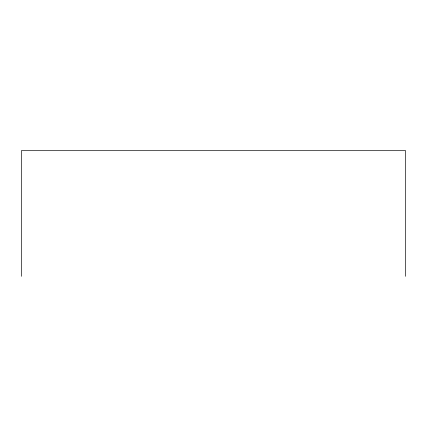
<?xml version="1.0" encoding="UTF-8"?>
<svg xmlns="http://www.w3.org/2000/svg" width="427" height="427" viewBox="0 0 427 427"><rect width="100%" height="100%" fill="white"/><g stroke="black" fill="none" stroke-linecap="round" stroke-linejoin="round"><path stroke-width="0.64" d="M405.65 276.317L405.65 150.683L21.35 150.683L21.35 276.317"/></g></svg>
